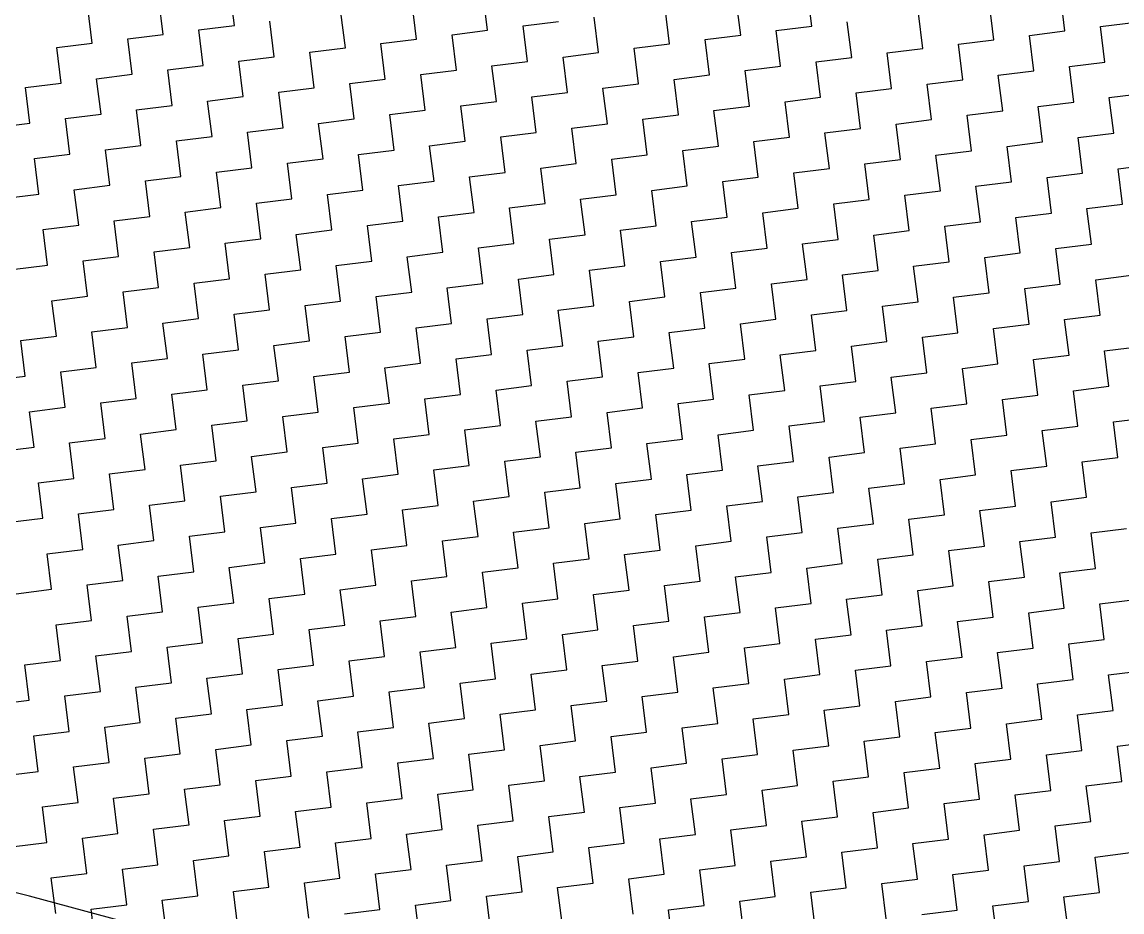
# Model space of a CAD drawing. Header units: metres. Extents: x 286056 to 292206, y 2024114 to 2027347.
# Drawn here: x 290511.4 to 290809, y 2025508.5 to 2025749.3 of the extents above; entities that cross this region are included whole.
import ezdxf

# ---------------------------------------------------------------- set-up
doc = ezdxf.new("R2010")
doc.units = ezdxf.units.M
doc.layers.add('LINE_WATER', color=4, linetype='Continuous')
doc.layers.add('POLY_HATCH', color=12, linetype='Continuous')

# ---------------------------------------------------------------- blocks, each defined once
blk = doc.blocks.new('13')
at = {"layer": 'LINE_WATER'}
for p, q in [((549.171, 261.968), (543.26, 264.197)), ((553.661, 260.129), (549.171, 261.968))]:
    blk.add_line(p, q, dxfattribs=at)
at = {"layer": 'POLY_HATCH', "linetype": 'Continuous'}
for p, q in [((555, 291.25), (555, 292.5)), ((557.5, 291.25), (557.5, 292.5)), ((560, 291.25), (560, 292.5)), ((553.75, 291.25), (555, 291.25)), ((553.75, 290), (553.75, 291.25)), ((556.25, 291.25), (557.5, 291.25)), ((556.25, 290), (556.25, 291.25)), ((558.75, 291.25), (560, 291.25)), ((558.75, 290), (558.75, 291.25)), ((561.25, 290), (561.25, 291.25)), ((563.75, 290), (563.75, 291.25)), ((566.25, 290), (566.25, 291.25)), ((568.75, 290), (568.75, 291.25)), ((552.5, 290), (553.75, 290)), ((552.5, 288.75), (552.5, 290)), ((555, 290), (556.25, 290)), ((555, 288.75), (555, 290)), ((557.5, 290), (558.75, 290)), ((557.5, 288.75), (557.5, 290)), ((560, 290), (561.25, 290)), ((560, 288.75), (560, 290)), ((562.5, 290), (563.75, 290)), ((562.5, 288.75), (562.5, 290)), ((565, 290), (566.25, 290)), ((565, 288.75), (565, 290)), ((567.5, 290), (568.75, 290)), ((567.5, 288.75), (567.5, 290)), ((570, 290), (571.25, 290)), ((570, 288.75), (570, 290)), ((572.5, 288.75), (572.5, 290)), ((575, 288.75), (575, 290)), ((577.5, 288.75), (577.5, 290)), ((580, 288.75), (580, 290)), ((551.25, 288.75), (552.5, 288.75)), ((553.75, 288.75), (555, 288.75)), ((553.75, 287.5), (553.75, 288.75)), ((556.25, 288.75), (557.5, 288.75)), ((556.25, 287.5), (556.25, 288.75)), ((558.75, 288.75), (560, 288.75)), ((558.75, 287.5), (558.75, 288.75)), ((561.25, 288.75), (562.5, 288.75)), ((561.25, 287.5), (561.25, 288.75)), ((563.75, 288.75), (565, 288.75)), ((563.75, 287.5), (563.75, 288.75)), ((566.25, 288.75), (567.5, 288.75)), ((566.25, 287.5), (566.25, 288.75)), ((568.75, 288.75), (570, 288.75)), ((568.75, 287.5), (568.75, 288.75)), ((571.25, 288.75), (572.5, 288.75)), ((571.25, 287.5), (571.25, 288.75)), ((573.75, 288.75), (575, 288.75)), ((573.75, 287.5), (573.75, 288.75)), ((576.25, 288.75), (577.5, 288.75)), ((576.25, 287.5), (576.25, 288.75)), ((578.75, 288.75), (580, 288.75)), ((578.75, 287.5), (578.75, 288.75)), ((581.25, 287.5), (581.25, 288.75)), ((583.75, 287.5), (583.75, 288.75)), ((586.25, 287.5), (586.25, 288.75)), ((588.75, 287.5), (588.75, 288.75)), ((552.5, 287.5), (553.75, 287.5)), ((552.5, 286.25), (552.5, 287.5)), ((555, 287.5), (556.25, 287.5)), ((555, 286.25), (555, 287.5)), ((557.5, 287.5), (558.75, 287.5)), ((557.5, 286.25), (557.5, 287.5)), ((560, 287.5), (561.25, 287.5)), ((560, 286.25), (560, 287.5)), ((562.5, 287.5), (563.75, 287.5)), ((562.5, 286.25), (562.5, 287.5)), ((565, 287.5), (566.25, 287.5)), ((565, 286.25), (565, 287.5)), ((567.5, 287.5), (568.75, 287.5)), ((567.5, 286.25), (567.5, 287.5)), ((570, 287.5), (571.25, 287.5)), ((570, 286.25), (570, 287.5)), ((572.5, 287.5), (573.75, 287.5)), ((572.5, 286.25), (572.5, 287.5)), ((575, 287.5), (576.25, 287.5)), ((575, 286.25), (575, 287.5)), ((577.5, 287.5), (578.75, 287.5)), ((577.5, 286.25), (577.5, 287.5)), ((580, 287.5), (581.25, 287.5)), ((580, 286.25), (580, 287.5)), ((582.5, 287.5), (583.75, 287.5)), ((582.5, 286.25), (582.5, 287.5)), ((585, 287.5), (586.25, 287.5)), ((585, 286.25), (585, 287.5)), ((587.5, 287.5), (588.75, 287.5)), ((587.5, 286.25), (587.5, 287.5)), ((590, 287.5), (591.25, 287.5)), ((590, 286.25), (590, 287.5)), ((551.25, 286.25), (552.5, 286.25)), ((553.75, 286.25), (555, 286.25)), ((553.75, 285), (553.75, 286.25)), ((556.25, 286.25), (557.5, 286.25)), ((556.25, 285), (556.25, 286.25)), ((558.75, 286.25), (560, 286.25)), ((558.75, 285), (558.75, 286.25)), ((561.25, 286.25), (562.5, 286.25)), ((561.25, 285), (561.25, 286.25)), ((563.75, 286.25), (565, 286.25)), ((563.75, 285), (563.75, 286.25)), ((566.25, 286.25), (567.5, 286.25)), ((566.25, 285), (566.25, 286.25)), ((568.75, 286.25), (570, 286.25)), ((568.75, 285), (568.75, 286.25)), ((571.25, 286.25), (572.5, 286.25)), ((571.25, 285), (571.25, 286.25)), ((573.75, 286.25), (575, 286.25)), ((573.75, 285), (573.75, 286.25)), ((576.25, 286.25), (577.5, 286.25)), ((576.25, 285), (576.25, 286.25)), ((578.75, 286.25), (580, 286.25)), ((578.75, 285), (578.75, 286.25)), ((581.25, 286.25), (582.5, 286.25)), ((581.25, 285), (581.25, 286.25)), ((583.75, 286.25), (585, 286.25)), ((583.75, 285), (583.75, 286.25)), ((586.25, 286.25), (587.5, 286.25)), ((586.25, 285), (586.25, 286.25)), ((588.75, 286.25), (590, 286.25)), ((588.75, 285), (588.75, 286.25)), ((552.5, 285), (553.75, 285)), ((552.5, 283.75), (552.5, 285)), ((555, 285), (556.25, 285)), ((555, 283.75), (555, 285)), ((557.5, 285), (558.75, 285)), ((557.5, 283.75), (557.5, 285)), ((560, 285), (561.25, 285)), ((560, 283.75), (560, 285)), ((562.5, 285), (563.75, 285)), ((562.5, 283.75), (562.5, 285)), ((565, 285), (566.25, 285)), ((565, 283.75), (565, 285)), ((567.5, 285), (568.75, 285)), ((567.5, 283.75), (567.5, 285)), ((570, 285), (571.25, 285)), ((570, 283.75), (570, 285)), ((572.5, 285), (573.75, 285)), ((572.5, 283.75), (572.5, 285)), ((575, 285), (576.25, 285)), ((575, 283.75), (575, 285)), ((577.5, 285), (578.75, 285)), ((577.5, 283.75), (577.5, 285)), ((580, 285), (581.25, 285)), ((580, 283.75), (580, 285)), ((582.5, 285), (583.75, 285)), ((582.5, 283.75), (582.5, 285)), ((585, 285), (586.25, 285)), ((585, 283.75), (585, 285)), ((587.5, 285), (588.75, 285)), ((587.5, 283.75), (587.5, 285)), ((590, 285), (591.25, 285)), ((590, 283.75), (590, 285)), ((551.25, 283.75), (552.5, 283.75)), ((553.75, 283.75), (555, 283.75)), ((553.75, 282.5), (553.75, 283.75)), ((556.25, 283.75), (557.5, 283.75)), ((556.25, 282.5), (556.25, 283.75)), ((558.75, 283.75), (560, 283.75)), ((558.75, 282.5), (558.75, 283.75)), ((561.25, 283.75), (562.5, 283.75)), ((561.25, 282.5), (561.25, 283.75)), ((563.75, 283.75), (565, 283.75)), ((563.75, 282.5), (563.75, 283.75)), ((566.25, 283.75), (567.5, 283.75)), ((566.25, 282.5), (566.25, 283.75)), ((568.75, 283.75), (570, 283.75)), ((568.75, 282.5), (568.75, 283.75)), ((571.25, 283.75), (572.5, 283.75)), ((571.25, 282.5), (571.25, 283.75)), ((573.75, 283.75), (575, 283.75)), ((573.75, 282.5), (573.75, 283.75)), ((576.25, 283.75), (577.5, 283.75)), ((576.25, 282.5), (576.25, 283.75)), ((578.75, 283.75), (580, 283.75)), ((578.75, 282.5), (578.75, 283.75)), ((581.25, 283.75), (582.5, 283.75)), ((581.25, 282.5), (581.25, 283.75)), ((583.75, 283.75), (585, 283.75)), ((583.75, 282.5), (583.75, 283.75)), ((586.25, 283.75), (587.5, 283.75)), ((586.25, 282.5), (586.25, 283.75)), ((588.75, 283.75), (590, 283.75)), ((588.75, 282.5), (588.75, 283.75)), ((552.5, 282.5), (553.75, 282.5)), ((552.5, 281.25), (552.5, 282.5)), ((555, 282.5), (556.25, 282.5)), ((555, 281.25), (555, 282.5)), ((557.5, 282.5), (558.75, 282.5)), ((557.5, 281.25), (557.5, 282.5)), ((560, 282.5), (561.25, 282.5)), ((560, 281.25), (560, 282.5)), ((562.5, 282.5), (563.75, 282.5)), ((562.5, 281.25), (562.5, 282.5)), ((565, 282.5), (566.25, 282.5)), ((565, 281.25), (565, 282.5)), ((567.5, 282.5), (568.75, 282.5)), ((567.5, 281.25), (567.5, 282.5)), ((570, 282.5), (571.25, 282.5)), ((570, 281.25), (570, 282.5)), ((572.5, 282.5), (573.75, 282.5)), ((572.5, 281.25), (572.5, 282.5)), ((575, 282.5), (576.25, 282.5)), ((575, 281.25), (575, 282.5)), ((577.5, 282.5), (578.75, 282.5)), ((577.5, 281.25), (577.5, 282.5)), ((580, 282.5), (581.25, 282.5)), ((580, 281.25), (580, 282.5)), ((582.5, 282.5), (583.75, 282.5)), ((582.5, 281.25), (582.5, 282.5)), ((585, 282.5), (586.25, 282.5)), ((585, 281.25), (585, 282.5)), ((587.5, 282.5), (588.75, 282.5)), ((587.5, 281.25), (587.5, 282.5)), ((590, 282.5), (591.25, 282.5)), ((590, 281.25), (590, 282.5)), ((551.25, 281.25), (552.5, 281.25)), ((551.25, 280), (551.25, 281.25)), ((553.75, 281.25), (555, 281.25)), ((553.75, 280), (553.75, 281.25)), ((556.25, 281.25), (557.5, 281.25)), ((556.25, 280), (556.25, 281.25)), ((558.75, 281.25), (560, 281.25)), ((558.75, 280), (558.75, 281.25)), ((561.25, 281.25), (562.5, 281.25)), ((561.25, 280), (561.25, 281.25)), ((563.75, 281.25), (565, 281.25)), ((563.75, 280), (563.75, 281.25)), ((566.25, 281.25), (567.5, 281.25)), ((566.25, 280), (566.25, 281.25)), ((568.75, 281.25), (570, 281.25)), ((568.75, 280), (568.75, 281.25)), ((571.25, 281.25), (572.5, 281.25)), ((571.25, 280), (571.25, 281.25)), ((573.75, 281.25), (575, 281.25)), ((573.75, 280), (573.75, 281.25)), ((576.25, 281.25), (577.5, 281.25)), ((576.25, 280), (576.25, 281.25)), ((578.75, 281.25), (580, 281.25)), ((578.75, 280), (578.75, 281.25)), ((581.25, 281.25), (582.5, 281.25)), ((581.25, 280), (581.25, 281.25)), ((583.75, 281.25), (585, 281.25)), ((583.75, 280), (583.75, 281.25)), ((586.25, 281.25), (587.5, 281.25)), ((586.25, 280), (586.25, 281.25)), ((588.75, 281.25), (590, 281.25)), ((588.75, 280), (588.75, 281.25)), ((550, 280), (551.25, 280)), ((552.5, 280), (553.75, 280)), ((552.5, 278.75), (552.5, 280)), ((555, 280), (556.25, 280)), ((555, 278.75), (555, 280)), ((557.5, 280), (558.75, 280)), ((557.5, 278.75), (557.5, 280)), ((560, 280), (561.25, 280)), ((560, 278.75), (560, 280)), ((562.5, 280), (563.75, 280)), ((562.5, 278.75), (562.5, 280)), ((565, 280), (566.25, 280)), ((565, 278.75), (565, 280)), ((567.5, 280), (568.75, 280)), ((567.5, 278.75), (567.5, 280)), ((570, 280), (571.25, 280)), ((570, 278.75), (570, 280)), ((572.5, 280), (573.75, 280)), ((572.5, 278.75), (572.5, 280)), ((575, 280), (576.25, 280)), ((575, 278.75), (575, 280)), ((577.5, 280), (578.75, 280)), ((577.5, 278.75), (577.5, 280)), ((580, 280), (581.25, 280)), ((580, 278.75), (580, 280)), ((582.5, 280), (583.75, 280)), ((582.5, 278.75), (582.5, 280)), ((585, 280), (586.25, 280)), ((585, 278.75), (585, 280)), ((587.5, 280), (588.75, 280)), ((587.5, 278.75), (587.5, 280)), ((551.25, 278.75), (552.5, 278.75)), ((551.25, 277.5), (551.25, 278.75)), ((553.75, 278.75), (555, 278.75)), ((553.75, 277.5), (553.75, 278.75)), ((556.25, 278.75), (557.5, 278.75)), ((556.25, 277.5), (556.25, 278.75)), ((558.75, 278.75), (560, 278.75)), ((558.75, 277.5), (558.75, 278.75)), ((561.25, 278.75), (562.5, 278.75)), ((561.25, 277.5), (561.25, 278.75)), ((563.75, 278.75), (565, 278.75)), ((563.75, 277.5), (563.75, 278.75)), ((566.25, 278.75), (567.5, 278.75)), ((566.25, 277.5), (566.25, 278.75)), ((568.75, 278.75), (570, 278.75)), ((568.75, 277.5), (568.75, 278.75)), ((571.25, 278.75), (572.5, 278.75)), ((571.25, 277.5), (571.25, 278.75)), ((573.75, 278.75), (575, 278.75)), ((573.75, 277.5), (573.75, 278.75)), ((576.25, 278.75), (577.5, 278.75)), ((576.25, 277.5), (576.25, 278.75)), ((578.75, 278.75), (580, 278.75)), ((578.75, 277.5), (578.75, 278.75)), ((581.25, 278.75), (582.5, 278.75)), ((581.25, 277.5), (581.25, 278.75)), ((583.75, 278.75), (585, 278.75)), ((583.75, 277.5), (583.75, 278.75)), ((586.25, 278.75), (587.5, 278.75)), ((586.25, 277.5), (586.25, 278.75)), ((588.75, 278.75), (590, 278.75)), ((588.75, 277.5), (588.75, 278.75)), ((550, 277.5), (551.25, 277.5)), ((552.5, 277.5), (553.75, 277.5)), ((552.5, 276.25), (552.5, 277.5)), ((555, 277.5), (556.25, 277.5)), ((555, 276.25), (555, 277.5)), ((557.5, 277.5), (558.75, 277.5)), ((557.5, 276.25), (557.5, 277.5)), ((560, 277.5), (561.25, 277.5)), ((560, 276.25), (560, 277.5)), ((562.5, 277.5), (563.75, 277.5)), ((562.5, 276.25), (562.5, 277.5)), ((565, 277.5), (566.25, 277.5)), ((565, 276.25), (565, 277.5)), ((567.5, 277.5), (568.75, 277.5)), ((567.5, 276.25), (567.5, 277.5)), ((570, 277.5), (571.25, 277.5)), ((570, 276.25), (570, 277.5)), ((572.5, 277.5), (573.75, 277.5)), ((572.5, 276.25), (572.5, 277.5)), ((575, 277.5), (576.25, 277.5)), ((575, 276.25), (575, 277.5)), ((577.5, 277.5), (578.75, 277.5)), ((577.5, 276.25), (577.5, 277.5)), ((580, 277.5), (581.25, 277.5)), ((580, 276.25), (580, 277.5)), ((582.5, 277.5), (583.75, 277.5)), ((582.5, 276.25), (582.5, 277.5)), ((585, 277.5), (586.25, 277.5)), ((585, 276.25), (585, 277.5)), ((587.5, 277.5), (588.75, 277.5)), ((587.5, 276.25), (587.5, 277.5)), ((551.25, 276.25), (552.5, 276.25)), ((551.25, 275), (551.25, 276.25)), ((553.75, 276.25), (555, 276.25)), ((553.75, 275), (553.75, 276.25)), ((556.25, 276.25), (557.5, 276.25)), ((556.25, 275), (556.25, 276.25)), ((558.75, 276.25), (560, 276.25)), ((558.75, 275), (558.75, 276.25)), ((561.25, 276.25), (562.5, 276.25)), ((561.25, 275), (561.25, 276.25)), ((563.75, 276.25), (565, 276.25)), ((563.75, 275), (563.75, 276.25)), ((566.25, 276.25), (567.5, 276.25)), ((566.25, 275), (566.25, 276.25)), ((568.75, 276.25), (570, 276.25)), ((568.75, 275), (568.75, 276.25)), ((571.25, 276.25), (572.5, 276.25)), ((571.25, 275), (571.25, 276.25)), ((573.75, 276.25), (575, 276.25)), ((573.75, 275), (573.75, 276.25)), ((576.25, 276.25), (577.5, 276.25)), ((576.25, 275), (576.25, 276.25)), ((578.75, 276.25), (580, 276.25)), ((578.75, 275), (578.75, 276.25)), ((581.25, 276.25), (582.5, 276.25)), ((581.25, 275), (581.25, 276.25)), ((583.75, 276.25), (585, 276.25)), ((583.75, 275), (583.75, 276.25)), ((586.25, 276.25), (587.5, 276.25)), ((586.25, 275), (586.25, 276.25)), ((588.75, 276.25), (590, 276.25)), ((588.75, 275), (588.75, 276.25)), ((550, 275), (551.25, 275)), ((552.5, 275), (553.75, 275)), ((552.5, 273.75), (552.5, 275)), ((555, 275), (556.25, 275)), ((555, 273.75), (555, 275)), ((557.5, 275), (558.75, 275)), ((557.5, 273.75), (557.5, 275)), ((560, 275), (561.25, 275)), ((560, 273.75), (560, 275)), ((562.5, 275), (563.75, 275)), ((562.5, 273.75), (562.5, 275)), ((565, 275), (566.25, 275)), ((565, 273.75), (565, 275)), ((567.5, 275), (568.75, 275)), ((567.5, 273.75), (567.5, 275)), ((570, 275), (571.25, 275)), ((570, 273.75), (570, 275)), ((572.5, 275), (573.75, 275)), ((572.5, 273.75), (572.5, 275)), ((575, 275), (576.25, 275)), ((575, 273.75), (575, 275)), ((577.5, 275), (578.75, 275)), ((577.5, 273.75), (577.5, 275)), ((580, 275), (581.25, 275)), ((580, 273.75), (580, 275)), ((582.5, 275), (583.75, 275)), ((582.5, 273.75), (582.5, 275)), ((585, 275), (586.25, 275)), ((585, 273.75), (585, 275)), ((587.5, 275), (588.75, 275)), ((587.5, 273.75), (587.5, 275)), ((551.25, 273.75), (552.5, 273.75)), ((551.25, 272.5), (551.25, 273.75)), ((553.75, 273.75), (555, 273.75)), ((553.75, 272.5), (553.75, 273.75)), ((556.25, 273.75), (557.5, 273.75)), ((556.25, 272.5), (556.25, 273.75)), ((558.75, 273.75), (560, 273.75)), ((558.75, 272.5), (558.75, 273.75)), ((561.25, 273.75), (562.5, 273.75)), ((561.25, 272.5), (561.25, 273.75)), ((563.75, 273.75), (565, 273.75)), ((563.75, 272.5), (563.75, 273.75)), ((566.25, 273.75), (567.5, 273.75)), ((566.25, 272.5), (566.25, 273.75)), ((568.75, 273.75), (570, 273.75)), ((568.75, 272.5), (568.75, 273.75)), ((571.25, 273.75), (572.5, 273.75)), ((571.25, 272.5), (571.25, 273.75)), ((573.75, 273.75), (575, 273.75)), ((573.75, 272.5), (573.75, 273.75)), ((576.25, 273.75), (577.5, 273.75)), ((576.25, 272.5), (576.25, 273.75)), ((578.75, 273.75), (580, 273.75)), ((578.75, 272.5), (578.75, 273.75)), ((581.25, 273.75), (582.5, 273.75)), ((581.25, 272.5), (581.25, 273.75)), ((583.75, 273.75), (585, 273.75)), ((583.75, 272.5), (583.75, 273.75)), ((586.25, 273.75), (587.5, 273.75)), ((586.25, 272.5), (586.25, 273.75)), ((588.75, 273.75), (590, 273.75)), ((588.75, 272.5), (588.75, 273.75)), ((550, 272.5), (551.25, 272.5)), ((552.5, 272.5), (553.75, 272.5)), ((552.5, 271.25), (552.5, 272.5)), ((555, 272.5), (556.25, 272.5)), ((555, 271.25), (555, 272.5)), ((557.5, 272.5), (558.75, 272.5)), ((557.5, 271.25), (557.5, 272.5)), ((560, 272.5), (561.25, 272.5)), ((560, 271.25), (560, 272.5)), ((562.5, 272.5), (563.75, 272.5)), ((562.5, 271.25), (562.5, 272.5)), ((565, 272.5), (566.25, 272.5)), ((565, 271.25), (565, 272.5)), ((567.5, 272.5), (568.75, 272.5)), ((567.5, 271.25), (567.5, 272.5)), ((570, 272.5), (571.25, 272.5)), ((570, 271.25), (570, 272.5)), ((572.5, 272.5), (573.75, 272.5)), ((572.5, 271.25), (572.5, 272.5)), ((575, 272.5), (576.25, 272.5)), ((575, 271.25), (575, 272.5)), ((577.5, 272.5), (578.75, 272.5)), ((577.5, 271.25), (577.5, 272.5)), ((580, 272.5), (581.25, 272.5)), ((580, 271.25), (580, 272.5)), ((582.5, 272.5), (583.75, 272.5)), ((582.5, 271.25), (582.5, 272.5)), ((585, 272.5), (586.25, 272.5)), ((585, 271.25), (585, 272.5)), ((587.5, 272.5), (588.75, 272.5)), ((587.5, 271.25), (587.5, 272.5)), ((551.25, 271.25), (552.5, 271.25)), ((551.25, 270), (551.25, 271.25)), ((553.75, 271.25), (555, 271.25)), ((553.75, 270), (553.75, 271.25)), ((556.25, 271.25), (557.5, 271.25)), ((556.25, 270), (556.25, 271.25)), ((558.75, 271.25), (560, 271.25)), ((558.75, 270), (558.75, 271.25)), ((561.25, 271.25), (562.5, 271.25)), ((561.25, 270), (561.25, 271.25)), ((563.75, 271.25), (565, 271.25)), ((563.75, 270), (563.75, 271.25)), ((566.25, 271.25), (567.5, 271.25)), ((566.25, 270), (566.25, 271.25)), ((568.75, 271.25), (570, 271.25)), ((568.75, 270), (568.75, 271.25)), ((571.25, 271.25), (572.5, 271.25)), ((571.25, 270), (571.25, 271.25)), ((573.75, 271.25), (575, 271.25)), ((573.75, 270), (573.75, 271.25)), ((576.25, 271.25), (577.5, 271.25)), ((576.25, 270), (576.25, 271.25)), ((578.75, 271.25), (580, 271.25)), ((578.75, 270), (578.75, 271.25)), ((581.25, 271.25), (582.5, 271.25)), ((581.25, 270), (581.25, 271.25)), ((583.75, 271.25), (585, 271.25)), ((583.75, 270), (583.75, 271.25)), ((586.25, 271.25), (587.5, 271.25)), ((586.25, 270), (586.25, 271.25)), ((550, 270), (551.25, 270)), ((550, 268.75), (550, 270)), ((552.5, 270), (553.75, 270)), ((552.5, 268.75), (552.5, 270)), ((555, 270), (556.25, 270)), ((555, 268.75), (555, 270)), ((557.5, 270), (558.75, 270)), ((557.5, 268.75), (557.5, 270)), ((560, 270), (561.25, 270)), ((560, 268.75), (560, 270)), ((562.5, 270), (563.75, 270)), ((562.5, 268.75), (562.5, 270)), ((565, 270), (566.25, 270)), ((565, 268.75), (565, 270)), ((567.5, 270), (568.75, 270)), ((567.5, 268.75), (567.5, 270)), ((570, 270), (571.25, 270)), ((570, 268.75), (570, 270)), ((572.5, 270), (573.75, 270)), ((572.5, 268.75), (572.5, 270)), ((575, 270), (576.25, 270)), ((575, 268.75), (575, 270)), ((577.5, 270), (578.75, 270)), ((577.5, 268.75), (577.5, 270)), ((580, 270), (581.25, 270)), ((580, 268.75), (580, 270)), ((582.5, 270), (583.75, 270)), ((582.5, 268.75), (582.5, 270)), ((585, 270), (586.25, 270)), ((585, 268.75), (585, 270)), ((587.5, 270), (588.75, 270)), ((587.5, 268.75), (587.5, 270)), ((548.75, 268.75), (550, 268.75)), ((551.25, 268.75), (552.5, 268.75)), ((551.25, 267.5), (551.25, 268.75)), ((553.75, 268.75), (555, 268.75)), ((553.75, 267.5), (553.75, 268.75)), ((556.25, 268.75), (557.5, 268.75)), ((556.25, 267.5), (556.25, 268.75)), ((558.75, 268.75), (560, 268.75)), ((558.75, 267.5), (558.75, 268.75)), ((561.25, 268.75), (562.5, 268.75)), ((561.25, 267.5), (561.25, 268.75)), ((563.75, 268.75), (565, 268.75)), ((563.75, 267.5), (563.75, 268.75)), ((566.25, 268.75), (567.5, 268.75)), ((566.25, 267.5), (566.25, 268.75)), ((568.75, 268.75), (570, 268.75)), ((568.75, 267.5), (568.75, 268.75)), ((571.25, 268.75), (572.5, 268.75)), ((571.25, 267.5), (571.25, 268.75)), ((573.75, 268.75), (575, 268.75)), ((573.75, 267.5), (573.75, 268.75)), ((576.25, 268.75), (577.5, 268.75)), ((576.25, 267.5), (576.25, 268.75)), ((578.75, 268.75), (580, 268.75)), ((578.75, 267.5), (578.75, 268.75)), ((581.25, 268.75), (582.5, 268.75)), ((581.25, 267.5), (581.25, 268.75)), ((583.75, 268.75), (585, 268.75)), ((583.75, 267.5), (583.75, 268.75)), ((586.25, 268.75), (587.5, 268.75)), ((586.25, 267.5), (586.25, 268.75)), ((550, 267.5), (551.25, 267.5)), ((550, 266.25), (550, 267.5)), ((552.5, 267.5), (553.75, 267.5)), ((552.5, 266.25), (552.5, 267.5)), ((555, 267.5), (556.25, 267.5)), ((555, 266.25), (555, 267.5)), ((557.5, 267.5), (558.75, 267.5)), ((557.5, 266.25), (557.5, 267.5)), ((560, 267.5), (561.25, 267.5)), ((560, 266.25), (560, 267.5)), ((562.5, 267.5), (563.75, 267.5)), ((562.5, 266.25), (562.5, 267.5)), ((565, 267.5), (566.25, 267.5)), ((565, 266.25), (565, 267.5)), ((567.5, 267.5), (568.75, 267.5)), ((567.5, 266.25), (567.5, 267.5)), ((570, 267.5), (571.25, 267.5)), ((570, 266.25), (570, 267.5)), ((572.5, 267.5), (573.75, 267.5)), ((572.5, 266.25), (572.5, 267.5)), ((575, 267.5), (576.25, 267.5)), ((575, 266.25), (575, 267.5)), ((577.5, 267.5), (578.75, 267.5)), ((577.5, 266.25), (577.5, 267.5)), ((580, 267.5), (581.25, 267.5)), ((580, 266.25), (580, 267.5)), ((582.5, 267.5), (583.75, 267.5)), ((582.5, 266.25), (582.5, 267.5)), ((585, 267.5), (586.25, 267.5)), ((585, 266.25), (585, 267.5)), ((587.5, 267.5), (588.75, 267.5)), ((587.5, 266.25), (587.5, 267.5)), ((548.75, 266.25), (550, 266.25)), ((551.25, 266.25), (552.5, 266.25)), ((551.25, 265), (551.25, 266.25)), ((553.75, 266.25), (555, 266.25)), ((553.75, 265), (553.75, 266.25)), ((556.25, 266.25), (557.5, 266.25)), ((556.25, 265), (556.25, 266.25)), ((558.75, 266.25), (560, 266.25)), ((558.75, 265), (558.75, 266.25)), ((561.25, 266.25), (562.5, 266.25)), ((561.25, 265), (561.25, 266.25)), ((563.75, 266.25), (565, 266.25)), ((563.75, 265), (563.75, 266.25)), ((566.25, 266.25), (567.5, 266.25)), ((566.25, 265), (566.25, 266.25)), ((568.75, 266.25), (570, 266.25)), ((568.75, 265), (568.75, 266.25)), ((571.25, 266.25), (572.5, 266.25)), ((571.25, 265), (571.25, 266.25)), ((573.75, 266.25), (575, 266.25)), ((573.75, 265), (573.75, 266.25)), ((576.25, 266.25), (577.5, 266.25)), ((576.25, 265), (576.25, 266.25)), ((578.75, 266.25), (580, 266.25)), ((578.75, 265), (578.75, 266.25)), ((581.25, 266.25), (582.5, 266.25)), ((581.25, 265), (581.25, 266.25)), ((583.75, 266.25), (585, 266.25)), ((583.75, 265), (583.75, 266.25)), ((586.25, 266.25), (587.5, 266.25)), ((586.25, 265), (586.25, 266.25)), ((550, 265), (551.25, 265)), ((550, 263.75), (550, 265)), ((552.5, 265), (553.75, 265)), ((552.5, 263.75), (552.5, 265)), ((555, 265), (556.25, 265)), ((555, 263.75), (555, 265)), ((557.5, 265), (558.75, 265)), ((557.5, 263.75), (557.5, 265)), ((560, 265), (561.25, 265)), ((560, 263.75), (560, 265)), ((562.5, 265), (563.75, 265)), ((562.5, 263.75), (562.5, 265)), ((565, 265), (566.25, 265)), ((565, 263.75), (565, 265)), ((567.5, 265), (568.75, 265)), ((567.5, 263.75), (567.5, 265)), ((570, 265), (571.25, 265)), ((570, 263.75), (570, 265)), ((572.5, 265), (573.75, 265)), ((572.5, 263.75), (572.5, 265)), ((575, 265), (576.25, 265)), ((575, 263.75), (575, 265)), ((577.5, 265), (578.75, 265)), ((577.5, 263.75), (577.5, 265)), ((580, 265), (581.25, 265)), ((580, 263.75), (580, 265)), ((582.5, 265), (583.75, 265)), ((582.5, 263.75), (582.5, 265)), ((585, 265), (586.25, 265)), ((585, 263.75), (585, 265)), ((587.5, 265), (588.75, 265)), ((587.5, 263.75), (587.5, 265)), ((548.75, 263.75), (550, 263.75)), ((551.25, 263.75), (552.5, 263.75)), ((551.25, 262.5), (551.25, 263.75)), ((553.75, 263.75), (555, 263.75)), ((553.75, 262.5), (553.75, 263.75)), ((556.25, 263.75), (557.5, 263.75)), ((556.25, 262.5), (556.25, 263.75)), ((558.75, 263.75), (560, 263.75)), ((558.75, 262.5), (558.75, 263.75)), ((561.25, 263.75), (562.5, 263.75)), ((561.25, 262.5), (561.25, 263.75)), ((563.75, 263.75), (565, 263.75)), ((563.75, 262.5), (563.75, 263.75)), ((566.25, 263.75), (567.5, 263.75)), ((566.25, 262.5), (566.25, 263.75)), ((568.75, 263.75), (570, 263.75)), ((568.75, 262.5), (568.75, 263.75)), ((571.25, 263.75), (572.5, 263.75)), ((571.25, 262.5), (571.25, 263.75)), ((573.75, 263.75), (575, 263.75)), ((573.75, 262.5), (573.75, 263.75)), ((576.25, 263.75), (577.5, 263.75)), ((576.25, 262.5), (576.25, 263.75)), ((578.75, 263.75), (580, 263.75)), ((578.75, 262.5), (578.75, 263.75)), ((581.25, 263.75), (582.5, 263.75)), ((581.25, 262.5), (581.25, 263.75)), ((583.75, 263.75), (585, 263.75)), ((583.75, 262.5), (583.75, 263.75)), ((586.25, 263.75), (587.5, 263.75)), ((586.25, 262.5), (586.25, 263.75)), ((550, 262.5), (551.25, 262.5)), ((550, 261.25), (550, 262.5)), ((552.5, 262.5), (553.75, 262.5)), ((552.5, 261.25), (552.5, 262.5)), ((555, 262.5), (556.25, 262.5)), ((555, 261.25), (555, 262.5)), ((557.5, 262.5), (558.75, 262.5)), ((557.5, 261.25), (557.5, 262.5)), ((560, 262.5), (561.25, 262.5)), ((560, 261.25), (560, 262.5)), ((562.5, 262.5), (563.75, 262.5)), ((562.5, 261.25), (562.5, 262.5)), ((565, 262.5), (566.25, 262.5)), ((565, 261.25), (565, 262.5)), ((567.5, 262.5), (568.75, 262.5)), ((567.5, 261.25), (567.5, 262.5)), ((570, 262.5), (571.25, 262.5)), ((570, 261.25), (570, 262.5)), ((572.5, 262.5), (573.75, 262.5)), ((572.5, 261.25), (572.5, 262.5)), ((575, 262.5), (576.25, 262.5)), ((575, 261.25), (575, 262.5)), ((577.5, 262.5), (578.75, 262.5)), ((577.5, 261.25), (577.5, 262.5)), ((580, 262.5), (581.25, 262.5)), ((580, 261.25), (580, 262.5)), ((582.5, 262.5), (583.75, 262.5)), ((582.5, 261.25), (582.5, 262.5)), ((585, 262.5), (586.25, 262.5)), ((585, 261.25), (585, 262.5)), ((587.5, 262.5), (588.75, 262.5)), ((587.5, 261.25), (587.5, 262.5)), ((551.25, 261.25), (552.5, 261.25)), ((551.25, 260), (551.25, 261.25)), ((553.75, 261.25), (555, 261.25)), ((553.75, 260), (553.75, 261.25)), ((556.25, 261.25), (557.5, 261.25)), ((556.25, 260), (556.25, 261.25)), ((558.75, 261.25), (560, 261.25)), ((558.75, 260), (558.75, 261.25)), ((561.25, 261.25), (562.5, 261.25)), ((561.25, 260), (561.25, 261.25)), ((563.75, 261.25), (565, 261.25)), ((563.75, 260), (563.75, 261.25)), ((566.25, 261.25), (567.5, 261.25)), ((566.25, 260), (566.25, 261.25)), ((568.75, 261.25), (570, 261.25)), ((568.75, 260), (568.75, 261.25)), ((571.25, 261.25), (572.5, 261.25)), ((571.25, 260), (571.25, 261.25)), ((573.75, 261.25), (575, 261.25)), ((573.75, 260), (573.75, 261.25)), ((576.25, 261.25), (577.5, 261.25)), ((576.25, 260), (576.25, 261.25)), ((578.75, 261.25), (580, 261.25)), ((578.75, 260), (578.75, 261.25)), ((581.25, 261.25), (582.5, 261.25)), ((581.25, 260), (581.25, 261.25)), ((583.75, 261.25), (585, 261.25)), ((583.75, 260), (583.75, 261.25)), ((586.25, 261.25), (587.5, 261.25)), ((586.25, 260), (586.25, 261.25)), ((560, 260), (561.25, 260)), ((562.5, 260), (563.75, 260)), ((562.5, 258.75), (562.5, 260)), ((565, 260), (566.25, 260)), ((565, 258.75), (565, 260)), ((567.5, 260), (568.75, 260)), ((567.5, 258.75), (567.5, 260)), ((570, 260), (571.25, 260)), ((570, 258.75), (570, 260)), ((572.5, 260), (573.75, 260)), ((572.5, 258.75), (572.5, 260)), ((575, 260), (576.25, 260)), ((575, 258.75), (575, 260)), ((577.5, 260), (578.75, 260)), ((577.5, 258.75), (577.5, 260)), ((580, 260), (581.25, 260)), ((580, 258.75), (580, 260)), ((582.5, 260), (583.75, 260)), ((582.5, 258.75), (582.5, 260)), ((585, 260), (586.25, 260)), ((585, 258.75), (585, 260)), ((571.25, 258.75), (572.5, 258.75)), ((571.25, 257.5), (571.25, 258.75)), ((573.75, 258.75), (575, 258.75)), ((573.75, 257.5), (573.75, 258.75)), ((576.25, 258.75), (577.5, 258.75)), ((576.25, 257.5), (576.25, 258.75)), ((578.75, 258.75), (580, 258.75)), ((578.75, 257.5), (578.75, 258.75)), ((581.25, 258.75), (582.5, 258.75)), ((581.25, 257.5), (581.25, 258.75)), ((583.75, 258.75), (585, 258.75)), ((583.75, 257.5), (583.75, 258.75)), ((586.25, 258.75), (587.5, 258.75)), ((586.25, 257.5), (586.25, 258.75)), ((580, 257.5), (581.25, 257.5)), ((582.5, 257.5), (583.75, 257.5)), ((582.5, 256.25), (582.5, 257.5)), ((585, 257.5), (586.25, 257.5)), ((585, 256.25), (585, 257.5))]:
    blk.add_line(p, q, dxfattribs=at)

msp = doc.modelspace()

# ---------------------------------------------------------------- block references
at = {"xscale": 7.751650312977041, "yscale": 7.751650312977041, "zscale": 7.751650312977041, "rotation": 7.058277928675759}
msp.add_blockref('13', (286538.24, 2022974.39), dxfattribs=at)

doc.saveas('drawing.dxf')
